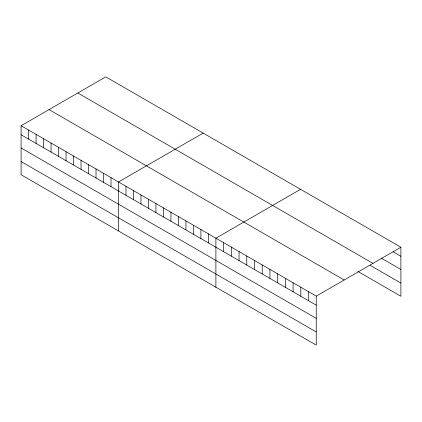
<?xml version="1.0" encoding="UTF-8"?>
<svg xmlns="http://www.w3.org/2000/svg" width="422" height="422" viewBox="0 0 422 422"><rect width="100%" height="100%" fill="white"/><g stroke="black" fill="none" stroke-linecap="round" stroke-linejoin="round"><path stroke-width="0.63" d="M21.1 125.73L316.242 296.128L316.242 345.143L21.1 174.745L21.1 125.73L105.758 76.857L400.9 247.255L400.9 296.27L357.893 271.441M203.156 133.088L118.498 181.961L118.498 230.976M300.554 189.32L215.895 238.193L215.895 287.208M316.242 296.128L400.9 247.255M393.183 251.828L400.9 256.286M381.05 258.021L400.9 269.484M77.822 92.982L372.964 263.381M370.025 265.248L400.9 283.078M49.036 109.604L344.178 280.002M21.1 134.766L316.242 305.164M21.1 147.958L316.242 318.357M21.1 161.552L316.242 331.95M308.524 291.676L308.524 300.707M300.807 287.218L300.807 296.249M293.084 282.761L293.084 291.792M285.367 278.304L285.367 287.335M277.65 273.846L277.65 282.882M269.927 269.389L269.927 278.425M262.21 264.932L262.21 273.968M254.492 260.479L254.492 269.51M246.77 256.022L246.77 265.053M239.052 251.565L239.052 260.596M231.335 247.107L231.335 256.138M223.613 242.65L223.613 251.686M208.405 233.867L208.405 242.903M200.909 229.542L200.909 238.578M193.418 225.216L193.418 234.252M185.928 220.891L185.928 229.927M178.432 216.565L178.432 225.601M170.942 212.24L170.942 221.276M163.451 207.914L163.451 216.95M155.955 203.589L155.955 212.625M148.465 199.263L148.465 208.299M140.974 194.938L140.974 203.974M133.484 190.612L133.484 199.648M125.988 186.287L125.988 195.323M111.007 177.636L111.007 186.672M103.511 173.31L103.511 182.346M96.021 168.985L96.021 178.021M88.53 164.659L88.53 173.695M81.035 160.334L81.035 169.37M73.544 156.008L73.544 165.044M66.054 151.683L66.054 160.719M58.563 147.357L58.563 156.393M51.067 143.032L51.067 152.068M43.577 138.706L43.577 147.742M36.086 134.381L36.086 143.417M28.59 130.055L28.59 139.091"/></g></svg>
